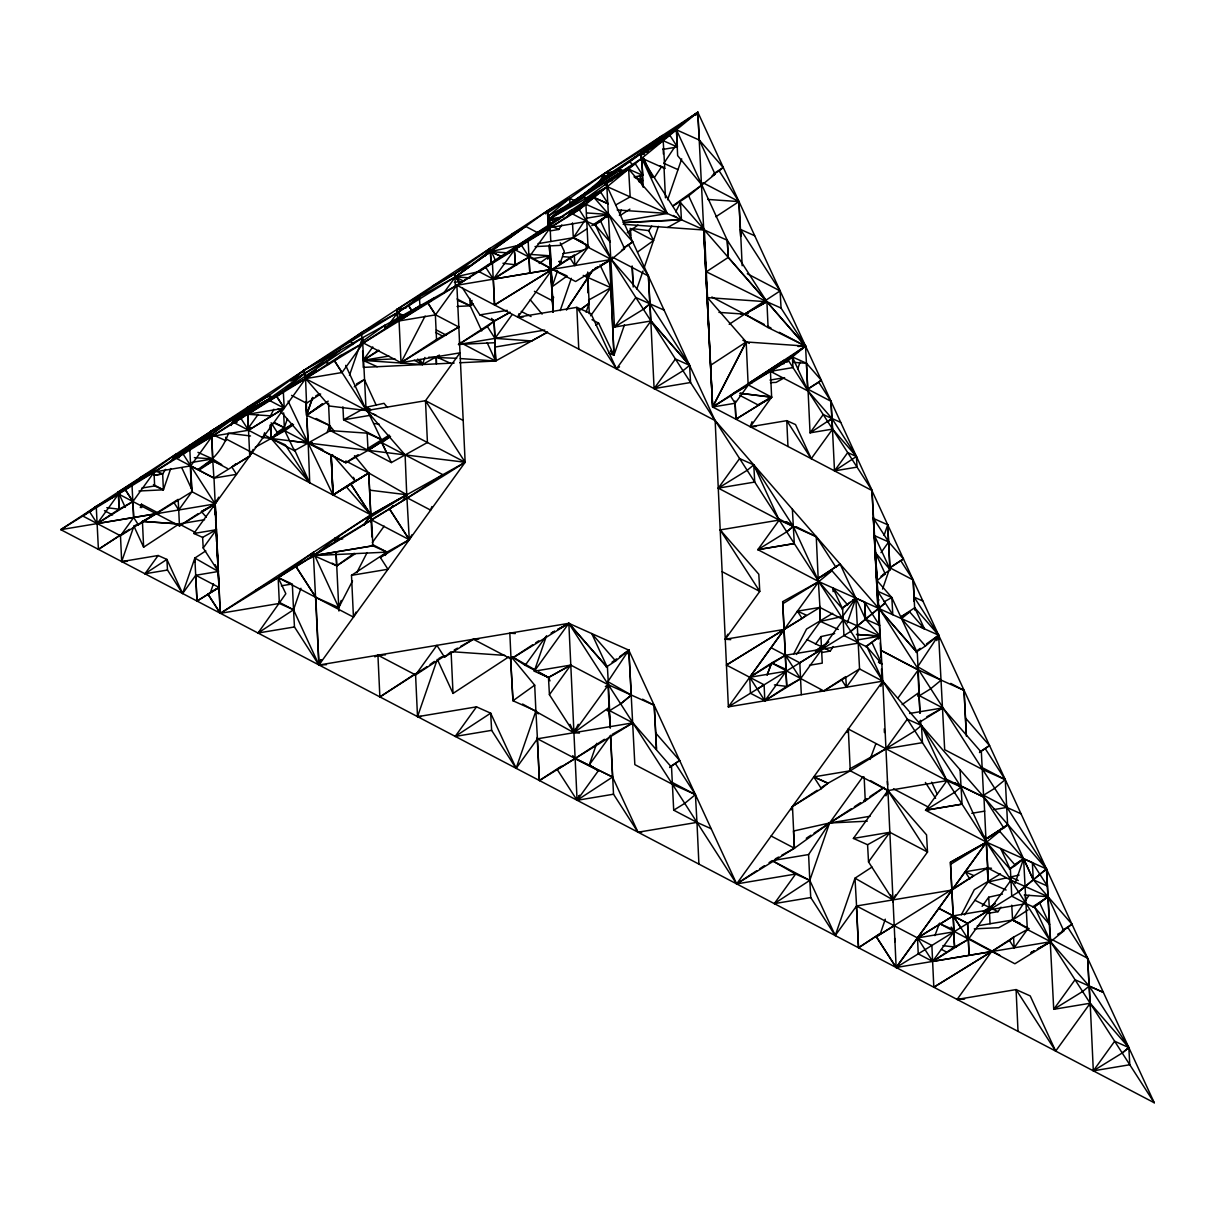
<?xml version="1.0" encoding="UTF-8"?>
<svg xmlns="http://www.w3.org/2000/svg" width="1215" height="1215" viewBox="0 0 1215 1215"><rect width="100%" height="100%" fill="white"/><g stroke="black" fill="none" stroke-linecap="round" stroke-linejoin="round"><path stroke-width="1.5" d="M878.916 599.694L877.701 603.247L878.005 608.806M882.576 589.062L889.896 567.785M136.748 524.546L133.908 526.125L121.682 561.573L127.332 561.315M140.302 507.581L141.472 504.21L159.469 513.656M138.905 491.012L163.402 489.827L170.738 468.55M173.791 459.695L175.628 454.38L170.632 461.897M228.207 433.907C223.044 448.7 212.048 461.624 198.501 469.597M231.108 425.478L233.432 418.735L268.925 395.482L269.472 398.672C237.715 416.897 204.12 432.737 175.993 456.369L179.137 457.782M205.806 550.881L194.84 558.065L182.614 593.528L167.488 570.032L166.895 559.416L158.132 555.513L121.682 561.588L120.482 535.769L133.665 517.514L132.936 501.537L125.373 489.797L131.964 484.36L154.259 471.982L456.855 285.297M216.437 500.367L213.87 507.43M264.657 432.707L262.911 437.765L193.853 533.476L202.616 537.379L216.391 529.725L215.678 519.64M1062.548 930.325L1071.949 924.159L1154.25 1102.764L60.75 529.634L154.259 471.982L190.74 465.892L214.007 478.103L220.279 613.271L208.023 594.256L210.544 592.191L213.46 583.762M276.61 432.692L284.325 427.634L287.423 418.689M327.078 432.631L329.554 425.463L328.521 403.35M349.449 375.435L362.465 337.77L283.262 390.987L304.646 373.43L340.154 350.193L326.957 361.052L290.856 381.1L304.054 370.241L455.382 276.899L443.521 293.347M326.471 664.666L318.938 665.03L294.47 626.955L293.529 609.763L300.94 588.273M311.45 557.807L313.303 552.43L338.757 607.621L338.939 611.039M336.099 552.871L338.757 607.591L341.233 600.423M424.901 357.453L422.456 364.546L363.27 367.386L363.072 360.384L422.456 364.53L454.167 363.027M670.832 781.716L695.39 794.58L628.763 650.116L568.802 623.325L318.938 665.03L320.806 659.593M369.527 518.319L370.788 514.811L368.753 472.984L406.752 494.702L409.303 539.718L380.386 557.518L387.95 569.258L351.5 575.333L353.444 617.099L278.159 577.641L255.879 590.05M481.732 330.92L470.175 305.831L472.028 300.439M488.111 253.829L489.964 248.452L454.82 273.679L397.016 309.339L397.806 318.209M431.857 506.594L430.642 510.133L407.374 497.937L220.401 613.302L279.359 603.445L293.529 609.778L318.938 664.969L465.148 462.292L456.87 285.236L550.395 227.539L529.057 257.109L493.336 279.131L478.953 271.613C502.084 255.833 526.156 241.557 550.395 227.539M519.048 313.637L517.818 317.176L523.468 316.918M569.926 215.268L571.764 209.952L550.046 225.55L514.309 247.587L515.266 264.764L493.336 279.131L494.551 304.98L552.354 269.335L493.351 279.161L485.772 267.391L492.379 261.969L494.551 304.98L588.06 247.268L611.342 259.463L649.995 303.811L689.573 365.335L715.043 420.542L456.886 285.252L304.099 370.241L268.91 395.482L211.121 431.128L183.161 454.137L215.207 503.921L216.164 528.495L214.842 501.917L215.419 514.325M566.539 276.397L552.05 286.786L557.548 270.824M559.386 265.508L564.276 251.323L560.236 242.863M534.418 291.311L552.43 300.758L553.676 297.219M603.005 178.544L604.857 173.153L640.578 151.146L662.297 135.548L662.646 137.523L651.605 144.342L640.928 153.12L641.247 160.38L640.958 153.075L669.83 135.245L697.82 112.236L872.173 490.617L712.643 407.01L703.652 228.617L712.658 406.995L735.166 403.243L748.364 384.958L788.292 360.308L805.575 346.093L781.063 308.078L780.106 290.917L740.467 229.407L738.917 201.614L719.143 170.829L723.229 167.473L699.339 140.089L676.436 129.808L662.661 137.477L697.82 112.236L712.643 406.995L748.364 384.958L771.631 397.153L750.293 426.738L755.882 426.48M560.191 310.615L571.308 278.341M605.131 185.06L606.361 181.506L635.248 163.676L642.811 175.431L635.521 176.646M586.086 312.164L589.138 303.294L587.696 272.054M619.422 215.465L621.275 210.089M624.464 324.815L613.94 355.296L608.943 353.049M636.812 288.957L642.993 271.021M644.239 267.437L658.409 226.37M667.612 199.776L681.706 158.876M546.522 635.734L534.296 671.181L548.466 677.499L550.015 680.856M511.606 657.194L534.691 685.169L535.891 710.988L516.117 768.366L491.635 730.352L490.678 713.175L476.508 706.857L417.52 716.698L415.576 674.917L436.914 645.362L444.477 657.118L473.379 639.287L478.847 638.984M871.96 867.07L854.996 878.187L856.56 905.98L835.237 935.565L809.798 880.374L795.628 874.056L736.655 883.897L695.42 794.595L672.503 784.358L634.837 764.63L628.838 650.116L615.625 660.96L591.735 633.547L607.454 667.673L608.426 684.835L573.905 732.675L575.135 729.091M596.717 743.337L589.305 764.843L598.403 770.674L577.079 800.245L579.601 795.369L577.079 800.29L557.245 769.551L575.105 758.524L612.573 777.038L637.996 832.229L641.748 832.047M607.849 711.079L609.095 707.495L608.032 685.351M627.593 653.685L628.838 650.116L619.665 656.677M752.039 421.681L750.293 426.738L786.758 420.663L795.521 424.567L811.24 458.678L832.579 429.108L830.999 401.315L818.773 382.285L821.294 380.219L806.532 363.285L792.377 356.952L783.857 361.69L783.645 360.475L748.136 383.743L748.349 384.958L734.574 392.612L730.488 395.969L735.166 403.243M797.632 369.147L800.077 362.055M847.28 622.976L855.846 598.16L840.127 564.049L818.181 578.401L819.958 607.424L843.225 619.62L880.268 636.113L878.278 639.12M876.744 556.713L875.529 560.267L877.701 603.247L879.265 606.649M884.064 535.435L887.725 524.804L873.555 518.486L873.327 517.271L875.529 560.267L874.527 535.663L888.681 541.966L903.444 558.9L889.896 567.785L887.709 524.804L889.896 567.785L913.164 579.98L914.758 610.067M870.487 780.592L887.892 790.525L926.544 834.857L927.516 852.019L892.995 899.89L854.996 878.202L835.237 935.565L810.754 897.551L809.798 880.374L829.572 822.995L862.984 776.658M917.644 696.134L918.92 692.58L917.841 670.437M936.795 640.563L938.663 635.217L914.151 597.157L922.899 601.061M856.438 906.39L858.504 947.761L880.45 933.378L885.295 919.193M1015.041 883.548L1023.607 858.732L999.717 831.318L985.927 838.988L987.719 867.996L1010.986 880.192L1048.044 896.685L1033.889 907.377M767.121 674.993L771.753 662.631L767.151 674.857M791.208 809.828L792.469 806.441L882.804 681.144L871.99 490.708L1071.949 924.159L1048.074 896.761L1032.644 906.876M846.992 732.524L848.313 729.015L946.91 780.668L961.065 786.986L986.519 842.147L925.587 810.253L946.91 780.668L921.471 725.476L907.301 719.159L885.978 748.729L849.908 768.806L850.242 770.781L887.892 790.525L927.516 852.019L889.851 832.29L853.401 838.411L887.922 790.585L946.895 780.653L986.519 842.147M880.814 686.445L882.804 681.235L867.1 647.018L843.954 635.582L842.633 609.004L832.928 587.923L833.095 591.614M869.97 759.466L875.863 743.747M885.948 795.825L887.922 790.585M934.882 935.611L939.529 923.248M218.67 497.224L215.207 503.921L215.48 514.385L214.706 502.403M253.176 449.353L249.728 456.05L231.868 467.076L236.545 474.336L214.007 478.103L176.342 458.359L189.768 448.715L191.94 491.711L178.742 509.996L174.064 502.737L191.94 491.711L215.207 503.921L179.471 525.928L118.554 494.004L118.174 492.029L153.91 469.992L175.613 454.395L175.993 456.369L179.653 456.627M273.891 409.227L270.474 415.849L247.799 414.285L247.556 413.054L212.078 436.322L175.978 456.369L179.592 455.564M338.757 607.591L352.517 580.922M356.815 572.584L367.127 552.567M675.662 211.896L680.476 202.571L805.545 346.078L807.747 389.104L831.014 401.299L831.895 419.221M779.179 332.287L805.56 346.108L712.613 407.01L746.162 341.962L805.56 346.093L728.271 257.428L727.269 240.251L676.436 129.808L605.419 176.418L584.005 193.99M712.658 406.995L746.177 341.962L707.525 297.645L704.396 230.075L700.979 228.298M853.401 838.411L867.571 844.729L868.528 861.906L892.979 899.92L895.592 894.863M961.369 914.789L974.324 889.669L1000.446 873.904M427.437 442.488L425.493 400.707L460.014 352.836L401.011 362.662L425.113 316.037M305.572 378.655L304.069 370.256L305.633 378.594L329.447 406.023L366.49 410.564L425.493 400.707L465.102 462.216C409.394 498.074 351.332 530.393 296.02 566.615L315.809 597.37L318.938 664.969L321.519 659.927M353.444 617.099L356.025 612.102M385.276 555.422L386.993 552.081L409.273 539.688L411.824 534.843M573.905 732.675L578.234 724.307M579.555 795.43L577.034 800.305L613.514 794.215L637.996 832.229L696.97 822.388L711.139 828.706M727.831 634.23L725.249 639.257L730.762 639.637M793.592 654.171L806.563 629.066L832.685 613.317M821.583 652.531L830.255 651.088L833.247 646.577M987.628 913.407L998.031 911.675L1001.008 907.165M141.882 488.05L154.639 485.954L163.402 489.827L162.658 473.88L165.65 469.37M484.709 256.335L489.964 248.452L491.209 263.67M294.47 626.955L258.02 633.015L285.844 593.71L278.159 577.641L313.303 552.43L318.938 664.969M309.111 558.733L313.303 552.43M545.398 213.825L547.403 210.818L548.314 227.494M550.122 230.896L558.794 229.453L561.786 224.957M566.782 217.455L571.764 209.952L572.128 211.926L585.903 204.257L608.821 214.478L624.556 248.604L611.342 259.463L575.621 281.516L514.674 249.561L493.336 279.146M547.828 258.932L549.924 255.788L549.453 244.412M596.474 185.773L604.873 173.183L614.061 171.619M583.61 222.269L573.328 237.745L559.538 245.415L535.04 246.599M606.832 217.485L608.821 214.493L586.799 212.944M654.399 177.527L661.75 166.501M675.16 146.332L663.83 163.326L678 169.629M695.709 115.349L697.79 112.296L60.75 529.664L215.192 503.906L214.842 501.917M637.571 251.991L653.518 240.555L648.764 230.622L651.772 226.112M606.999 710.562L609.064 707.479L610.219 727.861L609.064 707.479L573.89 732.706L522.587 704.032M878.217 608.912L877.67 591.234L892.797 614.714L891.825 597.552L877.67 591.234L878.627 608.411L938.648 635.187L925.435 646.046L901.545 618.648L901.196 616.658L914.743 607.773L938.633 635.156L917.674 666.746L941.169 680.142L930.477 688.92L919.451 695.724L917.295 652.744L891.825 597.552L877.063 580.618L874.527 535.663L890.261 569.759L882.728 574.695M810.754 897.551L774.304 903.626L809.798 880.374L808.598 854.555L829.572 822.995L865.262 800.974L884.08 787.472M1029.029 895.273L1012.581 920.013L998.791 927.683L974.308 928.868M283.262 390.987L305.557 378.579L305.208 376.62L316.295 369.816L305.633 378.594L262.911 437.765L234.146 422.699L247.556 413.054L248.528 430.231L212.078 436.322L190.74 465.892M535.8 670.27L512.031 656.707L525.184 665.304L545.459 637.207M753.771 464.889L754.728 482.066L718.278 488.126L747.164 470.311L753.771 464.889L793.319 526.429L818.758 581.575L757.856 549.651L779.179 520.081L753.771 464.889L739.601 458.571L718.278 488.126L779.179 520.081L816.222 536.666L796.053 526.672M749.716 677.256L784.207 629.416L781.032 631.177L819.958 607.424L797.42 611.16L802.097 618.435L726.448 665.061L764.098 684.82L764.843 700.782L800.563 678.745L843.225 619.62M880.997 552.643L888.681 541.966L873.555 518.486L874.177 533.689M774.304 903.626L795.628 874.056L772.148 860.63L769.049 862.665M964.376 914.895L988.099 881.999L987.567 868.71M982.115 906.344L988.706 897.202L1002.436 894.134M999.717 831.318L986.504 842.177L917.492 937.889L918.236 953.866L932.619 961.414L968.34 939.362L1010.986 880.192L1010.394 869.575L1000.674 848.495L1015.436 865.429L1023.592 858.732L1032.355 862.635L1039.918 874.39L1018.55 891.947L896.154 967.505L876.364 936.735L973.929 875.666L987.719 867.996L991.486 868.254M957.086 999.429L991.592 951.573L1013.538 937.19L1027.343 929.505L1050.626 941.701L1046.449 868.862L878.415 607.181L880.009 637.465M1014.161 947.791L1013.553 937.175L1009.483 940.531L1014.161 947.791L1027.343 929.505L1023.607 858.732L1015.877 863.789M118.554 494.019L96.243 506.397L89.652 511.834L97.215 523.574L119.146 509.191L118.538 494.019L96.243 506.397L82.833 516.041L97.215 523.574L118.554 494.019L131.964 484.36L133.68 517.484L138.343 524.774L174.064 502.737M248.179 428.257L257.777 414.938M267.376 401.633L269.502 398.672L233.796 420.709L233.432 418.735L211.714 434.332L154.259 471.982L132.921 501.552L97.215 523.559L120.482 535.769L178.134 499.35L178.742 509.996M167.488 570.032L144.95 573.784L158.132 555.513M144.95 573.784L166.895 559.416L182.614 593.528L195.797 575.257L218.32 571.49L203.209 547.995L216.391 529.725L193.853 533.476M268.925 395.482L211.152 431.128L211.516 435.896L211.121 431.128L305.572 378.624L342.022 372.519L363.346 342.949L420.8 305.345L418.643 308.321L420.8 305.345L385.094 327.367L384.745 325.377L363.027 340.975L362.465 337.755L365.943 407.329L384.001 403.319L387.464 407.511M372.792 346.943L363.088 360.399L394.981 358.85M388.967 324.511L397.609 312.544L419.327 296.931L455.382 276.899M662.798 149.43L677.393 146.985L669.83 135.245L607.242 186.67L456.886 285.236L435.532 314.807L458.814 327.017L401.011 362.662L399.067 320.942L420.8 305.345M547.752 258.78L549.909 255.788L529.512 254.36M512.062 314.731L494.991 338.393L487.428 326.653L494.034 321.216L509.966 312.361L494.034 321.216L458.541 344.483L544.76 330.07M372.306 542.589L384.168 526.141M402.499 500.732L406.828 494.748L369.709 490.161M570.2 258.294L574.877 265.553L588.06 247.268L585.903 204.257L550.395 227.524L586.86 221.449L595.608 225.352L610.386 242.286L600.666 221.206L608.821 214.493L586.283 218.244M590.596 315.794L610.856 287.697L599.982 264.961M491.635 730.352L455.169 736.442L476.508 706.857M579.433 733.07L573.89 732.706L549.423 694.691L570.761 665.106L534.311 671.181L568.817 623.325L607.47 667.658L568.802 623.325L557.67 629.522L568.817 623.325L736.579 883.897L794.428 848.222L829.572 822.995L870.122 816.252M534.691 685.169L512.973 700.766L510.558 657.664L512.973 700.766L535.891 710.988L537.44 738.781L516.117 768.366L490.678 713.175L455.169 736.442M962.083 786.424L983.953 797.253L985.927 838.988L1007.873 824.621L1033.312 879.812L1047.436 886.054L1039.873 874.314L1046.449 868.862L882.834 681.144L728.377 706.857L818.758 581.605L831.956 570.746L855.831 598.16L865.551 619.24L880.268 636.113L866.098 646.805M796.478 654.46L820.338 621.397L819.73 606.224M815.447 644.223L820.945 636.599L834.675 633.547M1039.903 903.428L1049.639 924.509L1034.876 907.59L1026.128 903.702L953.198 915.867L917.507 937.919L896.154 967.474L882.804 681.235L859.552 668.933L841.691 679.944L846.369 687.204L859.552 668.933L855.846 598.16L864.594 602.063L879.675 625.497L865.505 619.194L864.594 602.063L865.551 619.24L850.789 631.375L728.377 706.857L715.149 420.542L878.749 608.396L818.758 581.605L782.688 601.653L786.758 686.399L764.843 700.766L750.46 693.249L749.716 677.287L770.097 663.952M897.748 698.321L918.251 669.905L964.042 690.378L966.441 736.32M868.528 861.906L889.851 832.336L867.571 844.729M964.619 999.079L957.086 999.429L1016.074 989.587L1055.668 1051.112L1090.189 1003.256L1128.826 1047.573L1129.783 1064.75L1093.318 1070.84L1090.189 1003.241L1154.25 1102.764M1034.876 907.59L1050.626 941.701L1018.565 891.947L1039.873 874.314M248.528 430.231L284.234 408.194L283.277 391.017L276.686 396.455L284.249 408.194L248.528 430.231L240.965 418.492L247.556 413.054M946.91 780.668L850.789 631.375L878.703 608.305M89.652 511.834L96.243 506.397L98.415 549.377L129.428 529.345M211.349 432.358L197.923 441.987L211.714 434.332L224.912 423.473L197.696 440.772L197.923 442.002L175.978 456.369M269.502 398.672L247.799 414.285L283.277 391.017L276.686 396.455L284.249 408.21L247.784 414.285L249.728 456.05L214.007 478.103M342.022 372.519L334.459 360.779L341.066 355.342L363.346 342.949L401.011 362.693M138.343 524.774L142.428 521.402M408.635 305.724L412.705 312.058L408.62 305.724L419.327 296.931L420.01 306.302M459.467 283.216L455.382 276.883C478.619 259.813 500.99 241.223 525.685 226.415L537.319 232.521M427.969 303.127L434.56 297.69L399.082 320.942L435.532 314.867L427.969 303.112L435.532 314.867M231.868 467.076L235.953 463.72M622.87 172.135L619.604 170.677L562.074 208.342L548.861 219.216L549.104 226.172M605.419 176.418C626.272 166.85 642.264 150.037 663.208 140.682L677.393 147L676.436 129.808L677.636 155.626L701.875 185.014M787.639 361.964L783.857 361.69L805.575 346.108L768.108 327.579L766.908 301.745L727.269 240.251L607.242 186.67L593.846 196.329L594.059 197.544L608.229 203.862L600.666 192.107L585.326 201.067L572.128 211.926L594.059 197.544L607.272 186.685L606.71 183.48L584.992 199.093L584.628 197.103L548.907 219.156L547.388 210.803M550.395 227.524L579.297 209.694L594.059 197.544L608.229 203.862M624.161 248.012L632.711 241.891L607.272 186.685L606.695 183.48M672.989 206.14L688.662 195.873L715.058 174.185L699.339 140.074L697.774 112.281M288.077 401.087L333.016 494.991L368.737 473L354.491 455.716M643.388 309.248L649.995 303.811L648.4 276.033L689.573 365.335L690.56 382.512L654.095 388.603L649.995 303.811L643.388 309.248L614.486 327.063L606.695 183.48L628.626 169.113L642.811 175.431L641.277 155.064L663.208 140.682L664.772 168.475L641.839 158.254L548.952 219.201L552.567 218.396M730.488 395.984L734.574 392.612M444.477 657.118L451.084 651.68L453.028 693.431L508.888 656.799M742.851 340.215L746.177 341.962L748.106 383.743L770.432 371.334L792.377 356.952L808.097 391.078L810.041 432.844L831.971 418.492L808.112 391.078L788.292 360.308M831.956 418.492L856.438 456.506L834.508 470.873L831.956 418.492L827.901 421.833M792.377 509.252L794.291 543.576L757.856 549.651L786.743 531.821L793.334 526.399L778.587 518.699M570.777 665.091L608.426 684.835L609.626 710.654L620.668 703.85L631.344 695.071L607.849 681.661L628.823 650.101L631.299 695.071M802.097 618.435L806.168 615.079L797.42 611.16M841.646 608.806L855.846 598.16L842.648 616.43L842.937 621.579M890.261 569.759L875.499 552.825L876.698 578.644L875.499 552.825L885.219 573.905L877.063 580.618L878.248 608.654M878.658 608.411L917.295 652.744L878.612 608.411L885.234 602.974L865.551 619.24M901.545 618.632L909.701 611.92L924.463 628.854L921.137 627.107M1003.787 827.977L1007.873 824.621L985.927 838.988L1003.787 827.977L983.983 797.207L944.678 778.42M1039.918 874.39L1046.525 868.968L1053.724 1009.316L1090.174 1003.241L1087.622 958.286L1067.879 927.516L1071.949 924.159M1046.51 868.968L986.504 842.177L950.434 862.255L953.213 915.867L917.507 937.919L932.619 961.414L954.55 947.001L953.562 929.824L939.423 923.552L1014.874 963.768L1050.58 941.731L1063.793 930.872L1048.074 896.761L1048.241 900.391M1122.22 1053.01L1128.826 1047.573L1114.656 1041.255L1093.318 1070.84L1122.22 1053.01L1128.826 1047.573L1089.187 986.079L1050.611 941.731L896.154 967.505L986.504 842.177L1010.394 869.575M576.016 201.219L569.714 198.409L548.375 215.966L547.464 210.833L569.744 198.425L604.873 173.183L610.492 172.895M371.167 522.192L368.737 473L350.877 484.01L370.712 514.78L372.048 537.06M332.12 563.153L336.798 565.841L313.88 555.62C342.387 531.912 374.22 512.548 406.752 494.702L371.107 516.77M380.386 557.518L386.993 552.081L351.5 575.333M786.728 531.821L793.334 526.399M620.668 703.85L631.344 695.071M836.042 567.39L816.252 536.635L818.181 578.401L840.127 564.049M669.632 767.516L679.656 760.484L655.766 733.085L654.202 705.308L642.583 699.202M756.717 870.745L736.639 883.897L792.469 806.441L821.37 788.641L827.977 783.219L850.257 770.796L914.865 730.898L921.471 725.476L922.443 742.654L885.978 748.729M979.457 752.571L989.496 745.554L965.591 718.156M985.411 748.896L1005.215 779.635L994.569 788.429L983.543 795.233L981.371 752.252L942.719 707.92L919.451 695.724M1089.217 986.079L1082.626 991.501L1053.724 1009.316L1075.062 979.746L1103.357 992.397L1089.187 986.079L1090.128 1006.05M983.087 911.645L995.07 903.611M1033.585 907.104L1048.044 896.685L1033.282 879.766L1023.607 858.732L1010.561 868.087M339.805 348.189L361.523 332.591L397.609 312.544L404.246 316.022M283.277 391.017L269.867 400.661L284.249 408.21M460.379 282.609L455.382 276.883L525.685 226.415L511.91 234.085M198.197 469.339L212.686 458.936L211.714 434.332L225.884 440.65L225.686 437.218M548.952 219.201L640.958 153.075L646.41 151.845M585.903 204.257L572.462 213.901L586.86 221.449M608.821 214.493L594.348 224.881L608.821 214.493L591.842 225.61M627.259 232.779L637.951 225.094M672.837 205.851L701.875 184.999M783.857 361.69L805.575 346.093L798.012 346.457M427.148 666.61L379.87 696.954L377.926 655.174L385.444 654.839M430.049 664.529L434.393 661.4M612.011 662.16L616.597 658.879M828.736 641.991L815.311 651.043L827.324 643.069M865.809 646.532L880.268 636.128L856.423 634.458L880.268 636.113L857.744 639.88M269.487 398.642L304.646 373.43L304.054 370.241M455.412 286.588L454.82 273.679L455.382 276.883L547.403 210.818M697.79 112.296L548.861 219.216L549.134 224.866M293.544 424.582L284.842 430.809L255.196 447.348M354.248 386.826L364.394 379.551L376.179 405.127M539.232 263.458L549.924 255.788L552.05 286.786M595.745 325.24L598.631 323.16L614 355.296L610.811 287.697M354.188 553.357L336.813 565.826L355.327 553.691M842.8 607.515L850.044 602.321M852.945 600.24L855.846 598.16L852.748 600.18M917.249 650.541L920.302 648.354M926.422 643.965L938.648 635.187L944.678 749.685L982.327 769.414L1005.261 779.65L1007.66 825.593M902.077 704.624L918.889 692.565L920.044 712.947M990.028 923.734L989.283 907.787L995.085 903.656M547.798 212.807L569.744 198.425L570.048 203.983M255.727 406.342L233.796 420.709L236.986 422.395M291.585 395.376L306.529 403.213L305.557 378.609L341.066 355.342M378.503 350.254L363.088 360.384L362.647 351.181M199.488 469.795L213.05 460.91L221.798 464.813L212.686 458.936L197.954 452.36M306.545 403.213L320.639 393.979M587.21 228.648L573.328 237.745L538.017 243.638M98.415 549.377L120.012 535.223M594.636 225.155L600.666 221.206M328.202 401.132L306.605 415.287L322.537 403.851L306.62 415.257L329.554 425.478L334.307 431.234M620.652 215.177L629.902 209.132M401.011 362.662L436.519 339.456L458.814 327.017M133.908 526.125L143.628 547.206L179.106 523.938L195.494 532.534M713.812 173.639L723.229 167.473M198.273 513.611L179.471 525.928L178.727 509.981M623.31 248.057L632.711 241.891L594.059 197.544M715.817 216.771L738.963 201.584L702.923 182.721M358.152 454.699L345.804 462.794L308.139 443.065L289.641 440.772M367.416 448.639L389.24 435.122M278.22 408.68L308.124 442.989L330.419 430.611L367.112 433.163L368.069 450.34L389.681 436.185L368.099 450.37L345.819 462.763L284.842 430.809L294.379 450.704L308.154 443.05L311.83 442.457M353.428 477.313L354.962 480.654L333.047 495.052L331.057 455.549M195.023 561.816L194.84 558.08L218.335 571.49L218.108 570.275L219.08 587.452L196.997 601.061L195.676 574.892M220.401 613.302L370.788 514.811L465.148 462.292L305.557 378.624M279.359 603.46L278.159 577.641L300.105 563.274M407.374 497.937L442.868 474.685M619.529 366.839L616.445 368.859L576.821 307.349L517.818 317.191L552.339 269.32L574.285 254.937L574.877 265.553M258.02 633.015L293.529 609.763L292.329 583.959L281.394 585.797M729.182 324.284L780.106 290.917L747.331 273.755M710.699 365.229L746.177 341.962L749.321 343.359M806.426 362.921L807.747 389.104L821.294 380.219M379.87 696.954L415.576 673.566M444.903 655.736L415.576 674.933L377.941 655.189L374.858 656.89M532.626 644.831L511.029 658.986L473.364 639.257L460.637 646.38M535.724 642.811L538.807 640.791M606.224 667.111L615.625 660.96M561.315 766.194L539.384 780.562L537.212 737.323M604.417 739.312L575.135 758.494L593.846 767.743L589.29 764.843L610.629 735.272L613.514 794.215M889.896 567.785L903.444 558.9M610.492 735.683L612.573 777.038L577.079 800.29L568.848 623.325L511.029 658.986L509.829 633.167L515.327 633.562M728.377 706.857L731.46 704.806M824.97 647.17L799.804 662.798L771.069 647.716M670.255 766.635L679.656 760.484M916.034 652.197L925.435 646.046M817.179 790.297L792.484 806.487L794.428 848.222L781.685 855.314M821.811 787.259L827.977 783.219L813.807 776.886L850.257 770.796L848.313 729.015M759.8 868.725L764.432 865.688M806.289 838.259L810.952 835.206M814.05 833.171L851.29 808.765M854.418 806.73L860.6 802.675M863.728 800.624L866.811 798.604M869.94 796.569L883.882 787.426M980.095 751.705L989.496 745.554M880.45 933.378L858.504 947.761L856.56 905.98L951.983 890.048L973.929 875.666L965.181 871.763L987.719 867.996L986.519 842.177L950.434 862.255L953.942 931.829L932.619 961.414L991.607 951.603L933.819 987.233L931.875 945.467L856.529 905.98M1009.407 869.378L1015.436 865.429M989.648 909.777L986.458 911.554L992.746 907.757L967.58 923.4L938.831 908.334L967.58 923.4L969.084 955.309L967.58 923.415M1028.012 909.913L1012.581 920.013L977.27 925.876M593.846 196.329L600.666 192.107M713.19 174.504L719.143 170.829M458.541 344.483L487.428 326.653M807.747 389.104L818.773 382.285M726.448 665.061L784.207 629.416M609.626 710.654L632.894 722.864L539.384 780.562L537.44 738.796L632.894 722.849L671.531 767.197L673.702 810.177L696.97 822.388L698.914 864.169M782.688 601.653L786.166 671.212L764.843 700.782L749.716 677.287L785.437 655.265L858.352 643.13M757.279 689.027L764.098 684.82M673.702 810.177L684.744 803.373L695.42 794.595L696.97 822.388M918.662 722.773L942.719 707.92L909.564 713.463M925.587 810.253L954.474 792.408L961.065 786.986L962.037 804.148L925.587 810.253L962.037 804.148M950.798 864.214L986.504 842.177L1018.55 891.947M933.819 987.233L1009.483 940.531M1061.925 931.191L1067.879 927.516M379.126 350.467L363.072 360.369L388.891 356.056M274.514 435.046L292.162 424.156M195.797 575.257L219.065 587.452L219.186 591.766L219.08 587.452L196.997 601.061L194.84 558.08M783.037 603.612L818.758 581.59L842.633 609.004M841.691 679.944L823.831 690.971L820.125 690.485M894.164 925.724L876.304 936.735L896.093 967.489M547.418 210.818L569.714 198.409M623.037 220.841L667.293 213.476L628.626 169.113L584.096 193.944L587.771 193.139M615.853 204.864L630.175 196.906L628.626 169.113M457.053 306.453L470.175 305.816L473.364 304.054M712.005 175.902L715.058 174.185M356.42 383.97L364.394 379.551M439.42 355.084L422.456 364.546L414.224 360.217M330.419 430.611L391.367 462.566L427.407 442.503M781.063 308.063L766.908 301.745L744.613 314.153L740.953 314.336M438.828 658.469L441.895 656.768M538.959 672.077L548.466 677.499L570.761 665.106L548.466 677.514L538.488 672.275M880.966 576.274L885.219 573.905M612.208 734.361L632.894 722.849M846.369 687.204L845.762 676.588L823.831 690.971L771.646 662.934L785.437 655.265L792.985 667.02M884.171 601.805L891.825 597.552M901.196 616.658L909.701 611.92M926.802 716.774L942.719 707.92M775.322 858.868L778.511 857.091M1057.673 934.274L1063.793 930.872M1050.58 941.731L1037.473 949.037L1050.58 941.731L1090.174 1003.241M548.588 225.398L548.345 215.966L562.12 208.312M558.201 219.793L548.907 219.156L607.287 186.685M432.525 286.087L468.595 266.024M536.255 233.219L550.046 225.55L558.794 229.453M246.615 407.875L268.91 395.482L272.054 396.88M529.057 257.094L529.801 273.056L528.1 239.917L521.493 245.354L529.057 257.109L515.281 264.764L514.598 252.75M140.12 477.662L153.91 469.992L162.658 473.896L153.986 475.338L162.658 473.88M315.748 395.953L318.938 394.176M106.814 507.673L119.146 509.206L132.936 501.537L125.373 489.797M552.354 269.335L549.165 271.112L552.339 269.32L567.071 275.896M227.433 468.458L213.05 460.91L204.53 465.649L212.686 458.936L211.714 434.332M621.488 250.305L624.556 248.604M667.688 227.448L681.463 219.793L623.295 222.573L681.463 219.793M362.693 409.136L343.572 419.737L342.919 406.873M201.417 511.545L215.192 503.891L201.417 511.561L206.337 517.21M588.576 300.105L610.872 287.697L583.23 275.395M460.348 358.562L495.614 361.037L495.219 347.034L531.684 340.944L547.616 332.09L495.614 361.022L459.817 362.753M368.069 450.34L390.531 436.458L381.844 442.685L386.598 452.633M210.559 592.191L219.08 587.452M727.269 240.251L728.241 257.413L706.34 271.796L766.923 301.745L744.613 314.153L718.931 312.377M454.273 649.919L457.447 648.142M605.374 686.536L608.426 684.835L654.217 705.292L656.389 748.546M818.181 578.401L831.956 570.746M774.426 684.895L786.758 686.399L800.563 678.745L792.985 667.02M638.862 181.688L642.522 180.868L642.097 173.456M560.221 218.609L548.907 219.156L552.536 218.335M491.042 262.531L490.541 251.642L519.747 245.126M463.614 281.197L455.382 276.883L480.669 271.234M840.416 616.931L820.338 621.397L819.578 607.667M1006.354 877.913L988.099 881.999L987.339 868.254M1009.999 877.109L1019.127 875.073M640.928 153.09L648.233 151.86M611.828 180.595L606.361 181.506L606.528 185.136M548.907 219.156L563.669 216.695M517.499 249.409L514.325 247.602L519.853 246.675M533.506 258.522L549.909 255.788M562.849 253.631L583.109 250.244M454.395 282.427L459.862 281.516M456.886 285.252L611.342 259.463L715.043 420.542M406.235 307.805L397.016 309.339L402.651 309.066M462.52 287.97L479.864 314.898L507.217 310.341M748.258 313.546L744.598 314.169L768.108 327.579M370.909 415.196L343.632 419.828L381.282 439.557L373.597 423.488L379.171 424.126M191.879 462.399L212.671 458.921L213.901 477.738M311.845 442.427L308.124 443.004L306.18 401.239M734.999 400.935L735.91 419.205L771.631 397.168L770.432 371.334L792.97 367.583L792.377 356.952M748.136 383.743L751.781 383.135M770.006 380.082L784.601 377.652L776.081 382.391L770.492 382.664M123.657 491.118L118.189 491.999L125.251 507.354M97.215 523.559L156.219 513.732L142.428 521.372L143.628 547.206M180.944 523.65L204.636 519.701M313.88 555.62L372.868 545.793L387.008 552.111L313.85 555.589L372.853 545.793L371.668 519.99L409.318 539.718L389.514 508.948L393.599 505.592L389.514 508.964L409.318 539.718M784.222 629.431L725.249 639.257L759.77 591.416L720.191 529.907L779.164 520.066M757.856 549.651L794.291 543.561M809.494 665.273L822.251 663.147L820.945 636.599M749.716 677.287L786.166 671.212L785.786 669.222L771.646 662.934M971.787 813.291L984.697 811.134M993.916 809.585L1006.81 807.428L1020.98 813.761M773.97 860.326L808.598 854.555M917.492 937.904L953.942 931.814L953.198 915.867L968.34 939.362L954.55 947.001L953.654 931.556M514.325 247.587L518.091 247.404M458.526 344.453L495.097 342.706L494.991 338.378L531.684 340.944M428.743 357.21L456.643 358.303M334.459 360.779L366.49 410.548L370.256 410.366M421.271 716.516L417.52 716.698L437.294 659.32L453.028 693.431M867.252 821.188L829.572 822.995L793.471 831.045L794.428 848.222L771.145 836.026M1024.199 895.045L1048.044 896.685M707.768 199.427L738.948 201.599L740.664 236.393L740.467 229.407L754.637 235.725M617.174 209.952L667.278 213.445L641.839 158.269L643.191 187.307M623.158 224.289L704.396 230.03M502.008 256.775L490.511 251.657L509.1 252.933M562.758 256.669L571.961 257.322M455.382 276.883L470.235 277.916M766.923 301.745L707.54 297.614L709.135 337.436M793.304 362.359L806.547 363.27M345.698 365.381L366.49 410.548L370.211 410.807M194.339 457.645L212.671 458.936L213.05 460.91M452.922 651.787L504.878 655.386M377.926 655.174L381.632 655.432M585.326 201.067L588.592 201.477M632.104 228.572L648.764 230.622M502.949 263.26L516.74 264.961M548.603 268.834L552.339 269.32L528.571 255.742M228.01 433.193L250.518 435.972M261.711 437.324L465.056 462.247M194.081 446.087L189.175 445.51L189.373 448.958M340.808 538.761L335.249 538.078L335.462 541.814L335.279 538.048L342.691 538.959M942.901 945.619L956.008 947.214M634.336 177.238L642.522 180.868L639.455 176.129M830.255 651.088L807.155 639.682M974.916 900.285L998.031 911.675M640.928 153.12L644.193 154.578M584.992 199.093L588.257 200.551M553.979 221.434L548.861 219.216L548.345 215.981L548.709 225.443M582.775 241.967L573.313 237.745L572.493 222.922M664.134 310.144L635.825 297.493L614.486 327.063L650.951 320.988L689.604 365.335L682.997 370.757L654.095 388.603L675.434 359.002L689.604 365.335L650.936 321.003L616.445 368.859L590.991 313.667L576.821 307.349L578.765 349.13M490.541 251.642L502.008 256.76M840.719 422.395L823.223 414.573L810.041 432.844L832.564 429.108L856.453 456.506L857.046 467.122L834.508 470.873L847.706 452.603L856.453 456.506M457.584 300.196L470.175 305.816L469.841 298.45M479.864 314.898L494.034 321.216L494.991 338.393L494.034 321.2L491.543 318.36M436.231 356.876L436.428 363.877L436.231 356.876L450.401 363.209M363.072 360.384L377.242 366.717M373.552 423.428L365.867 407.374L370.666 409.44M838.335 629.446L820.338 621.397L819.654 606.649M367.127 433.208L381.297 439.541M273.299 422.744L284.325 427.634L283.642 412.903M306.772 418.932L308.154 443.05L322.886 449.611M827.977 783.219L813.807 776.901L821.37 788.641M1018.276 880.526L1010.409 877.017L1010.698 882.166M1006.111 890.033L988.099 881.999L987.415 867.237M278.159 577.641L290.75 583.261M338.742 607.606L315.809 597.37L296.02 566.63M1020.448 923.537L1012.581 920.013L1011.746 905.19M999.778 955.233L966.259 937.099M704.396 229.939L701.025 228.283L704.396 229.939L688.662 195.873M664.028 211.835L667.293 213.476M790.995 524.166L785.953 521.675L790.373 524.531M372.99 413.783L376.255 415.378M955.354 783.098L958.726 784.753M612.573 777.038L575.09 758.524L572.721 755.639M950.738 683.407L964.042 690.378L966.214 733.617M1011.731 896.154L1026.128 903.702M640.578 151.146L643.889 152.893M624.237 171.3L619.24 168.688L619.604 170.677M634.2 176.524L642.522 180.868M673.247 215.465L676.558 217.227M584.628 197.103L587.954 198.85M631.906 229.21L653.518 240.54M711.869 297.007L764.372 324.526M767.652 326.258L770.948 327.974M612.406 257.124L648.446 276.018L632.711 241.891M588.288 245.597L573.328 237.745L589.169 246.797M770.219 370.119L773.408 371.79M770.432 371.334L808.097 391.078L872.173 490.617M584.628 275.759L587.938 277.506L587.756 274.074M739.571 395.24L757.856 404.823L771.631 397.168L740.132 393.296L771.631 397.168L735.91 419.205L735.166 403.243L735.242 405.916M591.994 319.682L598.631 323.16M521.235 311.389L531.061 316.553M457.083 298.951L470.175 305.816M436.337 329.964L446.224 335.143M459.392 342.038L495.614 361.037L494.854 342.068M435.608 332.439L442.169 335.872M425.493 400.692L463.158 420.436M722.12 571.673L759.77 591.416L758.813 574.239L720.191 529.907M365.867 407.374L370.848 409.911M442.792 474.655L381.844 442.7L391.367 462.581M316.249 418.507L329.554 425.478L331.103 428.804M980.657 766.787L1005.215 779.635M274.499 422.516L284.325 427.665M345.819 460.986L368.737 473L333.047 495.052L331.179 455.093L333.016 494.991L350.862 483.98L370.681 514.765L363.741 525.336L370.757 514.78L225.929 438.873M983.543 795.248L1006.81 807.428M248.164 426.465L251.444 428.166M264.536 435.046L294.379 450.704M893.496 788.824L928.078 806.942M982.419 835.404L985.714 837.135M372.276 544.381L387.008 552.111M335.279 538.048L338.605 539.794M1051.658 939.392L1087.668 958.286L1088.929 983.922M1029.196 928.731L1012.581 920.013L1028.406 929.065M525.184 665.304L535.162 670.543M153.424 484.603L163.402 489.827M104.444 510.68L112.615 514.963M278.797 602.063L293.529 609.778M773.773 861.496L809.798 880.374M941.473 949.386L946.394 951.968M537.44 738.781L598.403 770.674M660.064 165.787L664.772 168.475M559.432 261.21L562.606 263.048M584.78 275.684L587.938 277.506M558.779 261.514L561.725 263.412M955.157 783.204L959.577 786.059M867.1 647.018L881.847 663.937L878.521 662.205L881.847 663.937L872.127 642.856M346.791 487.337L370.651 514.72M832.928 587.923L847.675 604.873M610.264 351.014L614 355.296L610.948 350.558M951.193 927.106L953.578 929.855M417.671 359.063L422.44 364.53L420.132 359.519M366.474 410.564L405.111 454.896L406.736 494.702M332.287 454.623L354.962 480.654M530.226 299.741L542.103 314.138M535.891 711.003L538.26 713.888M641.839 158.269L681.433 219.748L680.476 202.571M900.923 560.981L913.164 579.98L914.272 601.471L914.151 597.157M630.281 161.868L632.316 165.043M811.24 458.678L786.758 420.663L787.958 446.482M628.626 245.248L648.446 276.018M921.456 725.492L961.05 787.001L960.093 769.839M579.297 209.694L611.342 259.463L601.501 264.946L611.342 259.463L595.608 225.352M818.758 581.575L715.149 420.542M925.405 782.445L935.596 798.285M965.181 871.763L969.859 879.022M953.198 915.867L960.761 927.622M675.586 763.84L695.39 794.58M352.882 344.559L350.831 341.385L361.523 332.591L362.313 343.799M208.023 594.256L220.264 613.271L218.108 570.275L218.335 571.506L215.192 564.671M818.758 581.605L850.789 631.375M271.112 422.79L277.719 433.072L271.112 438.494L309.734 482.826L308.17 443.035M551.337 224.259L548.907 219.186L549.165 224.821M914.743 607.773L924.463 628.854M931.647 782.187L937.054 793.881M570.048 724.337L573.905 732.706M1055.668 1051.112L1030.229 995.92L1016.074 989.587L1018.018 1031.368M890.671 894.893L892.979 899.92M490.739 250.123L495.356 260.162M487.139 342.63L495.614 361.022L494.748 342.25M400.874 317.707L397.016 309.354L397.533 318.603M328.521 364.454L326.957 361.052L327.184 364.743M294.334 449.383L309.734 482.826L285.282 444.812L271.112 438.494L270.322 424.734M181.916 468.018L191.347 488.476L190.223 464.51M304.692 373.445L305.269 376.62M131.964 484.36L132.192 485.59M419.327 296.931L419.661 298.92M1025.217 895.303L1025.506 900.452M1032.355 862.635L1033.312 879.812M988.706 897.202L989.299 907.818M887.375 781.291L887.573 784.996M887.208 789.082L887.421 792.788M783.645 360.475L783.827 363.908M785.892 670.938L786.758 686.399M701.374 183.571L701.571 187.004M662.297 135.564L662.494 139.224M642.097 181.156L642.279 184.574M588.683 301.821L589.336 313.85M571.764 209.952L571.976 213.658M548.345 215.981L548.816 224.562M547.449 210.833L548.375 227.509M548.466 677.514L549.423 694.691M384.745 325.377L384.942 329.083M329.857 431.021L329.554 425.463L329.736 429.229M216.878 545.55L218.335 571.49L216.391 529.725M202.616 537.379L203.209 547.995M141.472 504.21L141.654 507.642M118.478 497.163L119.146 509.206M630.251 228.344L630.858 239.461M1006.552 805.287L1006.734 808.947M938.663 635.217L938.77 638.953M871.99 490.708L877.959 608.563M701.374 183.647L701.556 187.232M648.4 276.033L649.782 303.492M587.27 273.755L588.227 292.557M553.159 311.617L549.97 245.719M214.706 502.478L215.344 515.023M216.862 545.474L217.925 566.722M191.15 484.739L191.347 488.476M918.92 692.58L919.952 713.251M920.332 720.768L920.621 726.403M894.65 938.193L894.832 941.853M630.342 230.227L630.631 235.862M632.119 265.948L632.969 282.867M609.095 707.495L610.036 726.297M553.144 311.647L550.501 258.992L552.461 300.758M494.93 339.122L495.097 342.706M494.763 344.194L495.052 349.814M336.023 553.098L336.692 566.251M215.693 522.192L216.68 541.905L215.662 519.716M655.766 733.085L656.54 749.427M588.242 292.845L587.392 274.681L588.273 292.815M1010.986 880.192L1011.731 896.154M920.469 720.343L920.712 725.795M880.268 642.902L880.951 657.68M881.467 668.949L882.166 683.969M884.292 728.818L884.414 732.539M864.154 777.008L865.262 800.974M799.819 662.813L801.308 694.691M740.467 229.407L742.168 265.736M663.162 148.595L663.42 154.123M663.997 166.956L665.44 197.832M649.964 303.826L650.815 321.99M642.188 180.367L642.431 185.819M632.286 267.042L633.212 287.013M609.505 258.643L614.015 355.281M586.435 244.807L586.602 248.437M550.046 225.55L550.775 241.512M550.137 245.476L553.235 312.225M547.752 212.777L548.345 225.701M494.794 337.8L495.219 347.034M493.7 319.712L493.867 323.463M435.334 314.032L436.519 339.456M270.474 425.569L271.082 438.478L292.724 424.354L271.082 438.478L270.55 425.204M190.968 474.533L191.712 490.495M153.91 469.992L154.639 485.954M876.349 576.685L875.726 561.482L875.924 568.468M1010.47 878.703L1010.607 882.09M586.374 245.187L586.526 248.969M707.92 311.617L708.041 315.93M312.65 397.472L306.529 415.196L305.983 402.499L306.59 415.211L312.695 397.487M593.193 269.593L566.372 309.992L593.193 269.609M589.154 303.31L579.995 309.901L589.138 303.294M598.22 266.768L594.94 268.591L598.22 266.768M554.48 631.299L551.306 633.076L554.48 631.299M821.872 649.19L818.682 650.967L821.887 649.22M1034.193 950.859L1030.912 952.682L1034.193 950.844M177.269 523.817L142.413 521.387L177.284 523.832M918.251 669.905L880.602 650.177L918.251 669.905M652.577 177.496L643.251 157.98L652.577 177.496M892.828 901.636L892.63 897.931L892.812 901.591M550.562 267.027L549.377 245.491L550.547 267.027M553.098 311.875L550.775 270.793L553.053 311.875M628.96 653.852L628.763 650.116L629.036 653.852"/></g></svg>
